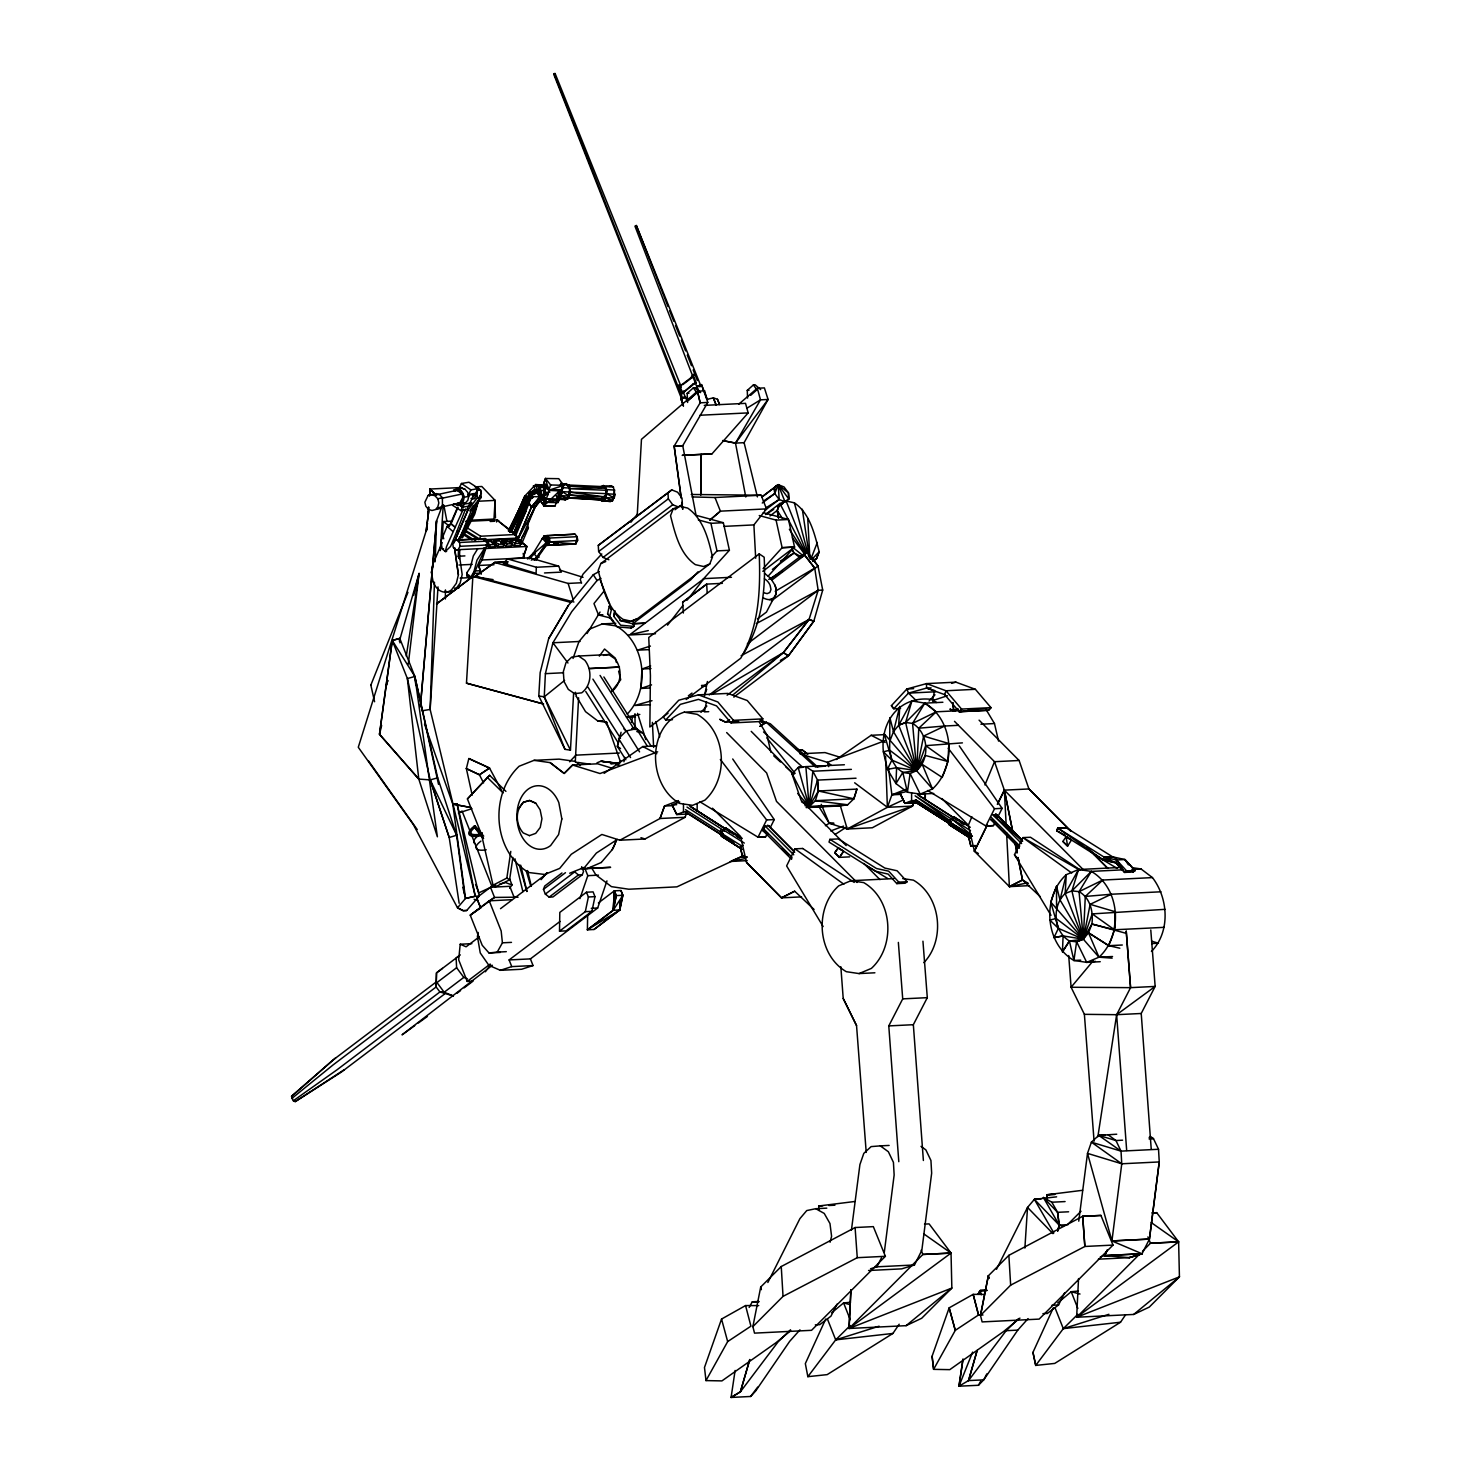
<?xml version="1.0" encoding="UTF-8"?>
<svg xmlns="http://www.w3.org/2000/svg" width="1471" height="1471" viewBox="0 0 1471 1471"><rect width="100%" height="100%" fill="white"/><g stroke="black" fill="none" stroke-linecap="round" stroke-linejoin="round"><path stroke-width="1.5" d="M679.694 801.897L672.082 804.913L676.77 814.566L683.482 811.955L683.482 804.251M697.144 811.275L697.18 803.589M742.873 654.595C761.463 625.396 765.931 591.048 764.166 557.196L759.22 553.887C760.599 589.65 759.201 626.425 740.704 658.254L686.185 699.497M900.215 793.66L904.904 803.295L918.584 802.633L904.904 803.313L900.234 793.66L904.886 803.331L911.597 800.72L911.615 793.016M610.373 501.703L600.333 500.03L602.319 501.28L612.432 500.875L614.713 494.238L613.425 487.03L611.421 485.798L601.345 486.202M445.364 598.991L445.437 589.926M701.115 454.465L700.748 495.139L701.152 454.465M559.513 931.18L559.807 912.406L586.488 892.217L593.089 891.886L594.964 896.648L591.912 911.34L566.114 930.867L559.513 931.18L585.311 911.671L591.912 911.34M598.366 902.955L614.363 890.838L620.964 890.525L622.858 895.287L619.787 909.979L593.99 929.488L587.389 929.819L587.646 915.201M1100.234 961.703L1086.701 962.365L1073.922 960.453L1076.607 941.789L1083.318 939.197L1091.923 924.027C1093.468 912.002 1090.397 897.99 1079.07 891.647L1071.899 890.893L1065.188 893.485C1051.728 906.099 1053.365 931.327 1069.435 941.035L1076.607 941.789L1083.336 939.197L1088.522 932.798L1091.923 924.027L1125.462 933.147M434.46 582.203L430.139 709.427L475.262 896.225L479.289 896.023L457.076 803.883L452.792 804.104L424.531 724.118M435.159 561.757L436.556 520.863L442.624 504.939M934.49 699.828C901.079 693.907 880.063 720.257 883.372 751.828L891.886 760.102L896.611 767.678L895.949 783.565L907.405 792.225L920.202 794.101L933.736 793.439M536.327 567.254L536.069 573.359L503.431 563.393L507.513 558.906L529.817 557.803L558.631 566.133L536.327 567.254L507.513 558.906M896.593 767.678L916.69 770.639L893.485 731.657L889.863 717.627L889.661 750.228L891.867 760.102L887.436 769.37L895.949 783.565L902.808 772.459L916.69 770.639C930.352 758.558 928.495 732.779 912.572 723.401L905.621 722.482L898.689 725.24L893.485 731.657L890.102 740.428L932.485 788.952C956.941 766.63 953.98 720.091 924.818 703.138L911.91 700.932L898.689 725.24L916.69 770.639L910.108 773.544L902.789 772.477L896.593 767.678L887.436 769.37L883.354 751.828L889.698 750.21L916.69 770.639L925.296 755.45L947.968 761.537L942.249 777.424M1112.168 958.154L1098.984 957.198L1083.336 939.197L1085.285 896.446L1102.79 880.044L1152.455 877.599C1168.47 898.432 1170.475 931.915 1151.444 951.461M458.216 556.682L458.511 550.007M459.357 558.851L459.779 549.933M578.599 697.787L575.29 761.941M1139.253 1254.487L1076.68 1317.244L1179.448 1276.846L1149.292 1307.075L1133.7 1314.449L1076.643 1317.244L1078.537 1278.575M454.741 541.034L467.815 510.272L477.413 497.639L476.788 490.266L480.594 490.082L481.201 497.437L471.584 510.069L458.529 540.85M541.972 484.934L538.165 485.117L539.563 497.272L541.034 494.495L540.409 487.14L535.646 484.547L524.779 496.113L510.345 529.137L524.779 496.113L543.351 497.088L544.822 494.311L544.196 486.956L541.953 484.934L535.646 484.547L539.563 497.272L531.436 507.127L517.498 539.949L521.304 539.765L535.205 506.943L544.822 494.311L545.005 490.468L541.218 490.652L539.563 497.272L533.329 485.89L537.117 485.724M573.635 692.841L570.454 750.155L564.974 749.346L544.252 696.813L545.392 673.663L552.931 642.772L571.796 611.587L597.042 580.53L600.977 578.397M960.287 710.622L936.273 711.817L918.787 728.2L916.69 770.639L891.867 760.102L884.236 733.827L890.084 740.409M1121.435 867.394L1078.537 869.526L1066.254 874.675C1041.781 896.961 1044.778 943.536 1073.904 960.489L1080.689 960.14M1165.05 909.335L1092.199 913.896L1083.318 939.197L1063.092 935.924L1062.448 951.829L1069.417 941.035L1083.318 939.197L1065.188 893.485L1078.537 869.508L1091.335 871.402C1120.479 888.355 1123.439 934.912 1098.984 957.198L1088.522 932.798L1108.748 945.669L1119.836 948.207M1122.943 869.821L1091.317 871.402L1079.07 891.647L1083.318 939.197L1056.178 918.474L1049.853 920.074L1058.385 928.348L1083.318 939.197L1090.121 904.334L1115.367 911.781L1114.485 929.782L1108.748 945.669L1088.522 932.798M1115.386 911.781L1114.485 929.782L1164.168 927.337M436.023 982.113L332.814 1060.186L291.552 1096.318L293.317 1100.768L336.712 1070.024L439.921 991.95L444.187 992.245L453.417 995.996L439.921 991.95L436.133 986.967L436.501 972.883L460.313 954.881M545.024 490.45L543.351 497.088L535.223 506.943L517.498 539.949L531.436 507.127L539.563 497.253L541.236 490.652M452.222 521.12L443.194 521.543L442.477 534.892L443.746 538.791M555.119 505.914L543.994 505.785L549.492 489.769L560.377 490.082L555.119 505.914L543.976 505.803L544.564 495.102M544.914 488.685L545.153 484.4L548.058 487.967L545.171 484.419L543.81 488.28M560.782 483.315L568.652 484.878L570.178 492.068L567.641 498.853L565.6 499.699L559.587 498.43L560.028 490.523M637.164 516.358L641.466 439.314L697.493 391.176L704.591 390.826M1065.188 893.485L1066.254 874.675L1059.984 899.903L1083.318 939.197L1071.899 890.893L1078.537 869.508M493.87 521.047L495.083 500.397L481.826 486.496L475.096 486.846M564.974 749.364L538.791 695.985L540.151 672.688L548.683 638.579L568.284 605.592M466.491 683.169L543.626 704.039L466.472 683.188L472.871 576.43L493.079 579.611M613.205 910.292L614.382 890.838L616.257 895.6L622.858 895.287L613.205 910.292L614.363 890.838L616.257 895.6L613.205 910.292L587.389 929.819L619.787 909.979L622.821 895.269L620.946 890.525M627.234 714.06C650.568 690.064 645.934 642.625 616.018 625.91L602.319 623.906L615.816 623.244M649.814 688.005L640.823 688.446L642 668.992L650.66 665.94M429.716 495.727L430.12 489.034L461.6 487.508M438.009 586.892L430.139 709.427L421.993 710.806M440.325 550.595L443.231 505.215M1024.882 1248.07L1027.53 1207.415L1034.389 1199.343L1056.619 1196.842M496.554 522.003L496.702 519.907L465.406 521.451M602.227 497.4L604.36 500.434L604.655 496.481M426.829 529.909L427.381 523.088M426.866 529.909L427.399 523.106M539.563 497.272L540.409 487.14L544.215 486.956L543.535 495.065M471.86 943.665L460.202 944.235L458.676 959.846L467.226 981.433L473.055 981.12L464.119 987.887M996.529 817.049L996.823 814.658L993.017 814.842L1021.61 843.545M408.294 664.046L419.088 573.414L399.321 641.172M884.328 1252.152L894.147 1174.998L893.43 1162.347L888.355 1151.738L880.302 1145.872L871.126 1146.608L863.79 1153.393L859.91 1164.591L851.433 1230.124M1158.523 1149.292L1159.258 1161.943L1149.439 1239.097L1142.048 1253.752L1111.929 1240.954L1121.766 1163.782M1078.758 1221.169L1087.51 1153.374L1111.929 1240.954L1149.421 1239.097L1159.24 1161.943L1121.748 1163.782L1087.51 1153.374L1091.39 1142.176L1098.745 1135.391L1116.728 1134.215M426.149 530.792L428.705 511.301L426.185 530.792L358.28 747.268L413.296 824.495L457.499 907.809L463.163 910.696L466.712 910.512M614.713 494.238L614.198 498.099L606.162 497.658L602.319 501.28L606.365 500.747M613.793 616.312L614.345 612.267L621.111 620.909L629.349 621.663M399.947 642.845L399.744 638.414L392.279 640.492L414.859 676.476L437.383 836.797L418.794 779.06L379.481 734.286L392.261 640.473L399.763 638.396L414.859 676.476L438.523 784.356M418.794 779.06L407.375 678.554L414.84 676.476L437.678 777.828L430.194 779.906L418.775 779.078L379.5 734.286L392.279 640.492L407.375 678.554L430.212 779.906L449.207 837.495L459.154 903.249M477.818 548.609L473.313 555.964L470.444 567.346L467.226 572.256L466.785 575.474L468.808 577.662L473.074 576.706C477.321 564.864 482.837 553.574 488.39 542.486L486.368 540.298L484.603 540.39L486.368 540.317M460.166 578.14L470.83 577.57L473.074 576.706L473.515 573.488L480.208 573.157M467.245 572.256L466.803 575.474L468.808 577.643L477.542 576.485M470.83 577.551L468.826 575.363L466.785 575.474L468.826 575.363L470.83 577.57L473.055 576.687L473.497 573.488M487.931 545.704L488.372 542.505L486.607 542.578L488.372 542.505M505.932 791.38L489.604 775.291L467.429 798.937L481.403 834.167L493.042 885.193L506.851 878.058L510.786 851.396M735.114 1370.457L731.087 1397.45L750.615 1396.475L755.598 1391.088L789.67 1341.35L799.967 1329.839M1018.631 1318.549L1006.146 1330.703L968.506 1380.589L958.963 1386.197L962.99 1359.241L958.963 1386.197L978.491 1385.277L983.731 1379.853L1017.785 1330.097L1028.082 1318.604M493.042 885.193L495.414 886.829L509.573 879.842L512.919 857.428M1097.862 1136.715L1116.636 1014.696L1130.574 987.648L1126.234 931.18L1130.574 987.648L1155.158 986.434L1150.782 929.966M406.272 656.066L419.088 573.414L413.664 595.442M623.925 761.776L624.77 757.381M631.482 722.224L632.328 717.83M433.136 581.891L431.408 572.458L433.209 563.264L442.238 542.615M438.744 507.679L459.945 502.88L462.85 497.327L462.096 493.999L457.076 490.303L436.023 494.9M456.929 531.288L465.59 508.929M546.385 541.512L547.892 545.318L549.694 541.898L549.308 538.055L577.184 536.694L575.768 543.957L547.892 545.318L547.175 535.554L549.327 538.055L547.892 545.318L545.061 545.41L575.768 543.957L577.551 540.519L577.165 536.694L575.032 534.175L544.123 535.812L542.56 539.048L544.123 535.812L575.032 534.212M478.222 932.467L477.431 936.457L480.245 952.914L488.887 965.344L500.324 970.308L521.617 969.26L533.054 965.564L530.406 958.89L509.113 959.938L511.761 966.612L533.054 965.564M529.431 835.638L535.72 833.358L540.243 827.456L541.953 818.74L540.114 809.804L535.775 803.184L529.542 800.481L523.363 802.265C514.979 810.429 515.622 824.44 523.216 832.917L529.45 835.62M605.592 497.033L569.295 492.086L568.725 494.973L605.592 497.033L606.254 493.649L569.295 492.086L568.725 494.973L604.121 499.165L606.254 493.649L605.592 497.014L602.393 499.975L565.783 497.915L592.151 498.522M613.444 487.03L605.39 486.588L606.659 489.622L614.731 490.064L612.432 500.875L606.162 497.658L606.696 489.622L603.367 485.356M612.414 500.857L606.162 497.658L606.659 489.622L604.36 500.434L604.085 496.132M789.964 857.722L762.953 830.619L765.159 826.058L768.947 825.875M791.527 859.34L791.968 857.244L763.357 828.541L762.971 830.6L767.844 834.37M1135.005 870.501L1133.019 871.972L1135.005 870.483L1126.657 870.924L1116.581 859.965L1116.011 862.87L1124.671 872.413L1133.038 871.99L1135.024 870.501L1124.947 859.542L1112.683 856.858L1104.335 857.262L1057.796 828.099L1056.877 830.858L1103.434 860.002L1116.011 862.87L1124.69 872.395L1135.024 870.501L1124.929 859.542L1116.581 859.965L1104.335 857.262L1103.415 860.02L1116.029 862.852L1104.335 857.262L1112.683 856.876L1116.581 858.715M431.426 572.458L433.228 563.264M517.81 540.151L518.509 537.559L517.59 541.31L518.491 537.577L499.349 521.837M606.162 497.658L606.659 489.622M752.876 1326.621L760.709 1287.015L781.248 1266.531L855.092 1227.531L873.333 1226.63L885.395 1256.308L811.532 1330.317L754.513 1333.131L752.876 1326.621L783.032 1296.374L857.262 1257.687L885.395 1256.308M988.31 1275.798L988.99 1278.446L988.328 1275.817L980.495 1315.405L982.113 1321.914L1039.151 1319.101L1112.995 1245.091L1100.933 1215.432L1082.693 1216.315L1008.867 1255.333L988.328 1275.817L980.513 1315.387L1010.651 1285.158L1084.862 1246.47L1112.995 1245.091M958.338 725.332L944.768 726.012L923.623 736.088L916.69 770.639L905.621 722.482L911.91 700.932M704.738 694.68L707.422 681.496M585.311 911.671L588.382 896.979L586.488 892.217M587.407 929.801L613.186 910.273L616.257 895.6M706.521 701.649L704.388 711.872L708.728 711.67M934.655 690.414L932.485 700.637L936.347 702.513L932.504 700.637L947.471 695.709M558.061 494.55L559.587 498.43L561.904 487.618L562.124 491.627L559.587 498.43L567.659 498.871L570.178 492.068L569.939 488.059L561.885 487.618M561.904 487.618L561.131 495.672L567.659 498.871L569.957 488.059L570.16 492.068L562.106 491.627L559.587 498.43L558.281 492.252M607.615 613.812L609.251 606.181L611.44 609.472L609.546 617.268L617.085 626.83L630.967 628.062L633.744 626.389L633.449 622.049M458.4 574.738L454.521 547.617L458.4 574.738L456.341 583.307L451.505 589.871A18.682 13.202 87.2 0 1 433.154 581.872M458.18 488.868L461.489 487.986L465.057 489.291L467.613 492.252L468.808 496.223L467.833 500.25L465.296 503.082L461.747 504.001L457.15 505.049L453.822 503.726M561.15 495.653L562.124 491.627L569.203 496.113L561.15 495.653L567.641 498.853M379.5 734.286L381.651 725.479M501.409 790.092L489.53 768.064L468.844 758.54L466.362 768.598L472.209 795.186M615.117 610.925L613.812 616.331L620.652 625.23L633.725 626.37L633.449 622.068M893.485 731.657L899.756 706.429L898.689 725.24L905.64 722.482L924.818 703.138L942.893 702.255M830.067 1242.241L831.593 1236.339L829.975 1223.541L824.238 1213.428L815.761 1208.702L806.752 1210.559L799.911 1218.632L767.844 1282.491M473.901 571.741L476.972 560.175L485.025 547.598M387.7 680.724L385.898 687.067L387.811 680.503M733.827 697.125L788.364 655.901L813.812 621.203L822.712 590.073L818.005 566.022L806.88 551.533L770.639 578.949M968.506 1380.607L977.167 1350.396L968.525 1380.589L983.731 1379.853L986.839 1373.877M740.391 1391.842L749.787 1359.48L740.391 1391.823L731.087 1397.45L740.391 1391.823L778.03 1341.938L790.515 1329.784M528.751 496.205L532.925 496.481L532.208 498.283L529.339 495.378L528.733 496.187L530.774 496.095L525.092 497.952L526.581 499.147L525.073 497.934L527.501 499.938L519.281 515.714L518.013 515.769L516.762 514.188L525.092 497.952L531.877 495.249L525.202 497.952L508.396 531.031L516.781 514.206L509.867 528.457M618.537 742.322L617.36 746.404L625.837 759.79M515.898 535.242L525.625 511.706L522.941 510.86L529.762 492.84L532.3 494.661L524.375 511.779L522.922 510.86L525.643 511.724L514.629 535.297L531.344 494.072L537.503 491.388L537.007 493.006L532.281 494.642L525.643 511.724L524.375 511.779L522.941 510.86L529.781 492.859L537.485 491.388L536.989 492.987L531.344 494.072L514.041 532.576L530.001 492.987L536.658 489.972M545.52 478.48L550.614 484.952L563.65 485.338L561.977 490.634L548.701 490.303L543.608 483.812L545.502 478.48L558.759 478.682L563.65 485.338L561.996 490.67L548.701 490.284L545.502 478.48L543.608 483.812M840.106 805.924L847.664 804.766L853.879 798.79L856.913 789.1L818.409 790.993L809.142 806.66L804.986 805.667M513.434 533.899L529.762 492.84L531.344 494.072L537.485 491.406L536.989 492.987L531.491 494.201L524.375 511.761M732.576 695.231L783.418 652.591L809.032 619.493L818.17 590.294L814.732 568.119L804.729 555.192L772.11 579.868M801.456 801.75L809.142 806.66L815.375 800.702L853.897 798.808L856.931 789.1M856.048 778.214L817.527 780.108L818.409 790.993L815.375 800.702L847.664 804.766L809.142 806.641L792.078 773.764L798.201 767.494L805.887 766.63L812.875 771.245L817.545 780.108L809.142 806.66L840.106 805.943L806.126 807.597M459.485 537.191L458.272 540.997L472.246 513.361L475.721 503.045M537.503 491.388L536.989 492.987L533.973 492.822L532.3 494.661L531.491 494.201L535.334 490.983L529.781 492.859L533.899 490.284L537.007 493.006L533.973 492.803L533.899 490.266L535.223 493.098L533.973 492.803L533.329 491.093L535.334 490.983M474.232 513.269L479.417 497.308L474.25 513.269L466.803 527.17M482.047 559.991L485.779 548.499L526.857 546.458L523.106 557.969L482.047 559.991L478.719 565.471L481.127 573.892L478.719 565.471L494.017 564.717M523.088 557.95L526.839 546.476L516.303 537.687L526.839 546.476M475.096 505.233L472.559 513.03L465.057 526.747M1065.004 835.123L1056.877 830.858L1057.796 828.118L1066.144 827.695L1112.683 856.876M477.652 501.537L473.423 514.28L461.159 537.945M829.92 839.334L829.019 842.074L875.558 871.237L888.153 874.087L896.814 883.63L905.18 883.225L907.166 881.717L897.089 870.777L884.825 868.074L838.286 838.911L829.92 839.334L876.459 868.497L888.723 871.181L898.799 882.14L907.166 881.717M517.553 541.31L518.472 538.57L483.665 540.28M1056.895 830.839L1057.814 828.099L1066.144 827.713M480.631 496.573L480.079 495.304L474.692 514.225L462.409 537.871M579.942 898.634L587.793 875.668L584.778 868.055M530.406 958.89L597.667 908.012L606.953 880.89M944.658 694.643L945.982 690.763L975.383 689.311L990.976 707.643L988.586 710.272L959.184 711.725L944.676 694.625L926.583 688.079L908.49 693.098L893.798 708.765L891.408 705.639L906.872 688.998L926.528 683.61L955.929 682.158L975.383 689.311M573.028 658.456L578.967 641.595L589.264 629.257L602.338 623.906M758.742 1305.604L745.558 1305.568L721.544 1319.064L704.48 1367.478L705.988 1380.589L721.93 1380.901L775.879 1342.802L790.699 1330.685M932.118 1356.262L933.607 1369.354L932.081 1356.262L949.163 1307.848L973.158 1294.351L978.528 1314.964L955.286 1330.354L933.607 1369.354L949.788 1369.648L1003.479 1331.604L1019.936 1318.108M557.987 502.457L559.072 499.386L556.534 496.168L559.072 499.405L557.987 502.475L544.73 502.273L540.868 497.29L544.748 502.255L557.987 502.457L559.072 499.405L545.833 499.184L543.222 495.819L545.833 499.184L559.09 499.405L544.73 502.273L540.887 497.272M511.503 545.888L512.331 543.645L506.778 543.902L502.107 540.832L501.317 543.112L502.107 540.832L507.697 540.556L512.349 543.626L511.522 545.906L505.95 546.182L502.861 544.123M542.247 496.352L544.73 502.273L545.833 499.184L543.204 495.801M544.748 502.255L545.833 499.202M550.632 484.952L548.701 490.303L563.65 485.338M1053.972 937.615L1063.11 935.924L1053.953 937.615L1058.385 928.348L1050.735 902.072L1056.509 886.204L1059.984 899.903M495.028 546.697L495.856 544.454L490.045 544.73L489.218 546.991L486.11 544.95L489.218 546.991L495.047 546.716L495.874 544.435L491.204 541.383L485.375 541.659M498.651 544.307L497.842 546.568L493.19 543.498L493.999 541.236L499.57 540.96L504.24 544.031L503.413 546.293L497.842 546.568L493.208 543.498L494.017 541.254L498.669 544.307L504.24 544.031L503.395 546.293M505.95 546.182L506.778 543.902L502.126 540.85M509.665 542.689L510.474 540.409L516.303 540.133L520.973 543.204L520.146 545.484L514.317 545.759L509.683 542.689L510.492 540.427L515.144 543.498L520.973 543.204L520.127 545.465M514.317 545.759L515.126 543.498M704.388 695.765L706.705 689.384M580.475 765.435L575.198 761.39L559.109 759.128L534.028 760.342L519.153 766.226C489.273 794.211 492.601 851.157 528.641 872.505L544.601 874.454L559.697 868.405L571.281 854.283L601.86 834.462L619.879 840.217L644.978 838.985L685.118 817.288L686.589 813.114M888.447 767.733L891.886 794.836L887.381 807.322L847.259 829L829.203 823.264L818.593 806.108M962.42 742.873L925.7 745.65L916.69 770.639L912.572 723.401L924.818 703.138L936.273 711.817L912.572 723.401M847.241 829.019L912.461 806.09L913.951 801.916L912.461 806.09L872.321 827.768L847.241 829.019L840.217 805.336M604.36 500.434L606.916 493.796L614.731 494.238L614.234 498.099L606.916 493.796M805.887 553.298L779.906 503.542L777.221 510.474L778.527 517.921L777.221 510.474L779.924 503.56L786.121 500.986L794.358 502.825C810.098 513.6 814.621 534.304 819.182 551.754L816.479 558.667L812.875 561.407M679.676 506.208L673.203 508.782L600.867 563.503L598.182 570.435C602.761 587.885 607.266 608.589 623.024 619.365L631.243 621.222L637.458 618.666L709.794 563.945L712.479 557.013C708.544 539.361 703.359 518.877 687.637 508.083L679.657 506.226M673.203 508.782L670.519 515.733C675.042 533.182 679.62 553.868 695.36 564.643L703.579 566.519L709.794 563.945M581.652 866.695L583.546 871.457L582.259 874.767L552.931 896.942L549.143 897.126L545.336 894.092L543.461 889.33L544.73 886.02L561.977 872.965M763.412 501.115L774.776 493.557L778.214 484.658L784.043 486.956L788.456 492.895L788.805 499.018L784.999 501.795L779.189 499.496L774.776 493.557L774.408 487.453L778.214 484.658L788.456 492.895L788.824 499.018L784.999 501.795L778.214 484.658L774.408 487.453L774.776 493.557L762.272 503.027M810.852 559.182L817.306 542.468M812.819 561.334L816.515 558.686L819.182 551.754L811.569 559.679M524.926 510.768L528.218 502.475M467.907 528.273L480.612 536.235L479.509 538.993L466.05 530.792M370.857 685.063L407.963 592.317M621.075 732.264L617.342 746.404L620.541 748.555M958.963 1386.215L972.588 1352.106M532.925 496.481L532.208 498.264L530.443 498.375L530.443 496.775L532.943 496.499L532.208 498.264L530.424 498.356L532.208 498.264L532.943 496.499L530.424 496.793M515.255 534.451L522.518 516.689M1029.498 885.634L1009.382 886.627L974.39 851.194L968.378 825.213L971.871 816.754M984.945 784.999L994.525 761.702L1019.109 760.489L1028.928 788.952L1070.796 831.115L1028.946 788.952L1004.362 790.148L997.375 804.398L1004.362 790.166L994.525 761.702L954.514 721.342M456.911 531.27L450.604 546.403L445.327 551.551L442.275 548.904L440.804 541.475L447.11 526.361L451.082 523.823L458.014 507.146M463.328 509.058L446.54 546.605L445.327 551.551L446.596 551.46M522.076 542.873L528.383 527.776L527.39 523.989M453.877 543.093L467.815 510.253M527.372 523.97L535.279 505.509M555.119 73.55L553.721 74.249L681.845 399.432L682.526 397.85L554.089 73.605L555.119 73.55L681.312 387.094M681.864 399.432L682.526 397.85L685.56 397.703L682.985 391.341M449.427 526.085L457.536 507.495M478.627 488.501L476.199 493.87L468.201 495.286L470.885 489.898L478.627 488.501L468.955 482.249L461.434 483.481L458.75 488.868M825.709 1319.046L805.336 1363.599L807.855 1376.672L827.162 1374.631L892.915 1333.443L899.186 1324.213M1125.536 1314.853L1120.534 1322.227L1054.744 1363.415L1035.731 1365.419L1032.955 1352.382L1053.328 1307.829M452.7 505.399L460.828 510.584L464.487 502.604M454.392 540.225L452.847 543.479L453.197 547.322L455.33 549.823L458.161 549.731L459.963 546.311L459.577 542.486L457.444 539.967L454.392 540.225L485.301 538.625L487.434 541.126L487.839 544.95L486.037 548.352L455.33 549.823M974.409 851.194L987.39 824.753L974.39 851.194L978.362 853.493M802.633 848.491L795.02 848.841L786.617 865.923L823.135 926.546M1051.011 915.311L1014.475 854.706L1022.897 837.606L1030.491 837.256L1080.21 869.931M509.922 532.061L526.765 499.165L525.092 497.952L528.696 497.161M770.418 827.254L774.261 819.586L766.648 819.954L758.025 837.22L765.619 836.852L767.531 832.991M997.32 817.95L1002.119 808.351L994.525 808.737L985.883 825.985L927.649 790.479M993.477 825.599L985.883 825.966L993.495 825.617L995.407 821.756M836.981 1304.17L830.968 1316.159L819.733 1324.654L815.32 1324.875M870.556 1268.774L876.955 1266.825L881.552 1257.65M868.57 1270.503L901.668 1268.866L914.466 1264.968L921.839 1250.313L931.658 1173.159L930.941 1160.49L925.866 1149.881L921.03 1146.369M996.492 1269.289L1027.53 1207.415L1052.979 1233.654M1064.581 1292.954L1058.568 1304.924L1047.334 1313.456M1107.332 1250.093L1104.556 1255.59L1142.048 1253.733L1129.287 1257.65L1104.556 1255.59L1107.314 1250.093L1104.556 1255.609L1100.308 1256.878M898.799 1161.685L888.778 1025.912L902.716 998.883L898.358 942.415M923.383 1160.49L913.344 1024.699L927.3 997.669L922.942 941.201M1151.241 1149.256L1141.22 1013.482L1155.158 986.434L1116.636 1014.696L1084.403 1014.328L1071.09 987.262L1068.7 955.525M464.284 504.075L462.685 507.182L457.849 504.038L462.685 507.146L470.205 505.932L471.805 502.843L464.284 504.075L461.067 501.997M577.165 536.694L577.57 540.537L549.676 541.898L547.892 545.3L549.694 541.898L549.327 538.055M774.095 597.465L766.446 612.083L757.418 618.886M757.694 1387.116L750.615 1396.475M472.117 498.761L474.6 498.504L476.089 495.745L475.85 492.233M462.556 535.113L464.689 531.141M539.563 497.253L541.052 494.495L544.84 494.311M757.418 496.904L744.105 442.679L768.083 399.468L764.387 387.903L757.308 388.234L738.644 404.286M705.988 1380.589L727.667 1341.589L750.927 1326.18L745.558 1305.568M509.959 532.428L519.281 515.714L518.583 514.776M511.871 899.7L489.218 900.822L470.242 915.164L482.231 945.301L488.997 952.969L497.235 952.105L502.42 942.819L501.17 930.978L489.218 900.822L494.532 897.439M986.839 1290.251L980.164 1290.582L978.05 1294.333L980.164 1290.563L986.839 1290.232M978.472 1385.259L980.661 1381.306M749.144 1307.443L752.288 1301.78L758.981 1301.467M978.05 1294.315L980.164 1290.563L986.636 1290.729M471.033 576.797L473.901 571.723M711.137 557.344L717.002 550.89L729.414 550.283L723.346 522.701L696.04 515.291L682.746 445.695L707.772 402.447L704.572 390.845M636.336 225.504L634.957 226.166L696.886 387.002L700.564 385.273L699.902 386.855L700.582 385.255L636.355 225.468L667.944 306.483M548.701 638.579L568.302 605.611L593.291 574.701L599.193 571.502M518.013 515.769L508.69 531.215L527.501 499.938M682.746 445.695L674.159 446.118L681.183 497.897L674.159 446.118L700.159 402.815L697.493 391.194L700.159 402.815L707.772 402.447M587.039 633.523L600.021 612.065M970.474 838.249L949.328 824.753L949.089 821.737L953.943 816.883L967.789 825.507M544.675 537.448L546.679 539.618L548.444 539.544L546.679 539.618L546.237 542.836L544.675 537.43L546.697 539.618L546.256 542.836L537.044 557.215L534.047 560.212L548.021 542.762L546.256 542.836L527.501 558.906L533.385 553.022L542.45 538.294L546.44 537.338L542.45 538.312L546.237 542.836L548.003 542.744L535.904 560.138M742.34 849.503L721.213 835.988L720.974 832.972L725.828 828.099L741.623 837.974M972.349 836.337L949.126 821.737L970.805 837.9L949.089 821.737L951.13 818.464L970.492 830.637M1062.467 951.811L1069.435 941.035L1073.904 960.489M516.56 514.868L526.765 499.184M682.783 384.648L691.83 377.79L693.981 374.517L692.97 374.572L690.818 377.845L681.772 384.685L678.646 385.439L681.9 393.658L694.22 383.821M691.83 377.808L693.981 374.535M839.481 857.372L843.563 851.304L838.231 847.94L834.793 852.702L839.481 857.372L843.563 851.286L838.213 847.921L834.756 852.684L839.481 857.372L849.631 856.876M1062.889 841.449L1067.615 846.138L1066.07 836.686L1071.44 840.07L1067.597 846.119L1062.908 841.467L1066.089 836.686L1071.421 840.051M469.801 510.97L473.57 505.399M521.488 537.963L528.402 527.758M485.393 971.779L490.615 964.535M518.748 808.664L523.382 802.265L529.56 800.481L535.793 803.203M741.145 655.68L809.013 619.493L813.794 621.185L788.346 655.882L780.384 660.387M509.646 888.19L512.018 884.954L509.536 878.702M599.341 656.121L604.563 649.024L615.356 658.199L616.423 662.502M455.274 589.669L460.147 583.123L462.17 574.554L458.621 549.676M1077.875 1314.247L1063.312 1328.644L1035.713 1365.437L1032.973 1352.382M807.855 1376.672L835.693 1339.86L850.275 1325.463M684.18 390.698L681.9 393.658L693.227 383.857L696.243 382.809L692.988 374.59M685.173 390.642L682.893 393.603L679.639 385.365L678.627 385.42L681.772 384.685M727.115 695.195L783.436 652.591L809.013 619.493L813.812 621.203M667.54 625.175L682.949 605.482M687.159 600.113L703.965 578.636L731.473 577.276M611.421 691.591L620.725 679.712L618.611 671.107M755.689 558.245L753.888 524.908L766.52 508.874L761.132 495.231L691.241 494.477M630.894 522.242L637.605 513.894M603.919 591.25L593.953 603.551L598.513 614.952L611.311 618.261M428.135 495.414L424.862 502.255L425.836 506.226L428.429 509.352L431.959 510.511L435.508 509.591L437.825 506.796L438.836 502.917L437.825 498.779L435.011 495.819L431.481 494.661L428.135 495.414L436.078 493.594L439.608 494.752L442.422 497.713L442.422 505.73L440.123 508.525L436.556 509.444M541.107 879.658L546.936 872.671M1093.155 960.857L1071.072 987.262L1130.574 987.648M923.843 962.678C945.577 940.043 941.091 896.17 913.399 880.154L902.734 878.592M601.271 862.502L612.23 849.65A54.997 38.871 87.2 0 0 616.441 839.831A54.979 38.853 87.2 0 1 612.23 849.65M475.262 896.225L465.535 898.432L452.792 804.104L457.076 803.883L475.243 896.225L465.535 898.432L457.518 907.791L463.163 910.659L466.693 910.494L479.307 896.023M462.262 500.232L459.927 502.861L457.297 503.284M711.964 453.859L682.176 455.33L711.964 453.877L748.169 412.891L745.521 403.348L704.26 405.389M990.958 707.625L988.586 710.254L959.184 711.707L961.556 709.077L990.976 707.643L959.184 711.725L961.574 709.096L945.982 690.763L926.528 683.61L926.583 688.097L934.14 690.487M460.699 504.13L457.15 505.049L460.699 504.148L463.255 501.335L464.229 497.29L462.997 493.318L460.662 490.192L457.132 489.016L453.583 489.935M697.971 571.833L690.653 579.905L632.659 623.778L619.861 620.449M703.083 579.298L729.395 550.283M763.118 568.633L782.131 547.69L794.542 547.065L788.474 519.502L763.284 512.662M768.211 576.08L794.542 547.065L782.131 547.69L776.063 520.109L759.257 515.549M665.683 720.018L680.393 704.352L698.468 699.35L716.542 705.896L731.069 722.96L733.459 720.33L762.861 718.878L747.268 700.545L727.814 693.411L698.412 694.845L678.756 700.233L663.274 716.892L665.683 720.018L672.468 719.687M762.861 718.878L760.47 721.525L731.069 722.96M601.823 553.96L583.16 573.966L580.199 579.611L581.597 583.104M489.604 775.291L467.429 798.937M569.626 761.794L575.878 755.156L619.401 753.005M617.655 764.166L620.799 760.856M700.968 712.313L706.852 706.043M929.084 701.042L934.968 694.808M611.862 691.352C621.92 683.794 622.435 668.441 615.043 658.843L608.737 654.54L578.581 656.029L571.594 657.188L566.004 662.649L563.319 671.714L564.018 681.478L568.302 689.384L574.609 693.668L581.725 692.823C591.747 685.247 592.335 669.912 584.87 660.332L578.581 656.029M529.395 558.833L535.131 552.912L533.366 553.004L537.044 557.233L538.809 557.141L531.27 560.083M1071.899 890.893L1091.317 871.384M1142.489 1251.288L1150.487 1243.234L1178.62 1241.855L1179.429 1276.828M1068.24 1223.927L1081.02 1211.24M498.871 520.66L496.72 519.943L516.1 534.469L480.612 536.235M480.061 834.241A20.98 6.436 -21.6 0 1 470.205 830.416L475.115 825.691L483.702 836.153M470.187 830.416L475.133 825.672L473.883 826.537A23.334 7.171 -21.6 0 0 475.997 836.411M543.976 505.803L539.765 499.938L543.994 505.785L560.414 490.082M293.317 1100.768L295.211 1101.632L344.306 1069.656M687.178 393.345L693.319 387.884L696.813 392.757L687.509 401.05L687.178 393.345L688.961 393.272M687.472 401.05L696.813 392.757M747.581 398.089L747.25 390.385L753.391 384.924L755.156 384.814L760.672 389.613M750.651 395.331L756.885 389.815L753.391 384.924M335.719 1057.778L291.552 1096.318M831.722 1312.776L843.6 1302.92L850.459 1302.276M1057.649 1302.993L1071.219 1291.703L1078.078 1291.078M906.081 1325.665L921.673 1318.273L951.847 1288.063L849.043 1328.478L850.918 1289.791L849.043 1328.478L906.081 1325.665L951.847 1288.063L951.038 1253.071L929.102 1223.89L924.524 1224.129M1133.681 1314.449L1179.448 1276.846M291.663 1098.58L332.924 1065.041L436.133 986.967L436.501 972.883L442.458 968.378M538.772 696.004L544.252 696.813L564.607 680.411M762.842 571.318L794.561 547.083M472.871 576.448L436.482 603.974L472.89 576.43L570.73 602.375M683.353 613.021L682.654 602.283L706.668 584.116L722.39 583.325M593.99 929.47L619.769 909.961L620.302 901.318L619.769 909.961L613.186 910.273M1126.657 870.924L1124.69 872.395L1126.657 870.906L1124.69 872.395L1116.581 859.965M608.884 559.752L603.055 557.454L598.642 551.533L598.274 545.392L671.769 489.898L677.598 492.197L682.011 498.136L682.379 504.259L674.987 509.738M671.769 489.898L598.274 545.392M598.642 551.533L668.33 498.816L667.963 492.675M603.055 557.454L672.743 504.737L678.572 507.035M761.904 496.904L778.214 484.658L788.824 499.018M762.143 496.849L778.233 484.676L779.189 499.496L764.902 510.308M765.453 514.501L779.906 503.542M777.865 507.182L783.216 503.137M769.995 515.935L777.221 510.455L782.094 517.994M630.93 633.872L703.965 578.636M682.636 602.301L706.668 584.116L707.183 592.739M759.22 553.887L648.748 637.458L650.421 675.612L649.851 726.987L668.018 713.233M772.404 569.406L794.101 552.986L802.063 557.123M771.337 600.94L818.023 566.022L806.88 551.551L804.711 555.192L814.713 568.137L775.217 591.287M747.342 643.875L818.17 590.294L822.694 590.073M688.354 695.82L691.995 693.08M709.261 694.956L809.013 619.493M517.774 897.181L494.532 897.42L470.242 915.164L480.668 907.938L476.641 897.77L490.505 887.27L509.757 886.314L513.784 896.501L517.755 897.2M500.526 908.673L547.451 873.167M479.344 936.806L466.086 946.791L460.221 944.253M543.461 889.33L565.471 872.689M459.117 955.782L456.12 958.026L456.617 967.716L463.806 977.388L467.502 978.895M545.336 894.092L574.665 871.898L578.471 874.951L582.259 874.767M549.143 897.126L578.471 874.951M456.617 967.716L436.979 982.554L444.187 992.245L463.806 977.388M444.61 993.991L341.382 1072.065L295.211 1101.632M467.226 981.414L490.156 964.075M492.38 965.27L402.043 1034.849L414.73 1025.636M456.985 993.293L460.552 990.59M509.113 959.938L560.028 921.434M896.814 883.63L898.799 882.14M1076.662 1317.262L1178.639 1241.855L1156.702 1212.674L1152.142 1212.913L1156.702 1212.674M418.352 1023.007L427.417 1016.424M482.304 832.733L478.682 835.363A20.98 6.436 -21.6 0 0 474.784 843.508M573.929 602.007L475.409 576.301L494.716 562.455L507.844 561.812M475.409 576.319L494.734 562.474L507.844 561.83M473.883 826.537L483.481 838.433L473.883 826.537L475.115 825.691M604.103 773.36L642.772 746.551L656.471 745.871M836.153 759.551L871.163 735.298L884.825 734.617M766.134 514.39L773.691 509.352M777.46 506.833L783.124 503.064M483.573 782.903L479.436 774.794L466.381 768.598L479.436 774.794L489.53 768.064L468.863 758.558M479.436 774.812L489.53 768.083M617.36 839.426L596.38 853.051L584.778 867.191L569.682 873.222M825.378 825.727L829.203 823.264L833.763 823.043M835.179 834.406L846.634 826.978M815.504 767.071L766.244 722.298L759.992 726.343L766.244 722.298L770.344 723.806L817.674 767.035M765.895 507.881L779.189 499.496M533.899 490.284L529.983 492.969M747.121 408.092L760.489 399.855L768.064 399.468L735.5 443.102L745.779 496.996M630.967 628.043L633.725 626.37M768.763 579.409L782.48 571.171M729.598 719.815L725.663 722.169L719.852 719.356L725.663 722.169L738.699 721.525M780.439 560.966L794.101 552.986L800.463 558.116M711.578 694.533L783.418 652.591L788.346 655.882L783.436 652.591M619.879 840.217L660.019 818.501L685.118 817.288M756.315 623.612L818.17 590.294M495.727 885.009L478.884 892.823L475.593 884.494M712.497 808.223L740.538 836.429L746.533 862.429L781.506 897.862L794.653 891.224M746.551 862.411L781.524 897.843L794.671 891.205L814.07 909.483M1079.07 891.647L1102.79 880.044M1090.121 904.334L1111.285 894.239L1160.968 891.794M903.157 800.003L887.381 807.303L854.651 782.793M684.291 712.148C646.247 724.228 647.203 785.33 679.804 803.442L692.584 805.336L704.866 800.169C729.34 777.865 726.361 731.308 697.217 714.354L684.291 712.148L704.627 711.155M587.315 868.497L610.63 867.338L587.315 868.515A54.979 38.853 87.2 0 1 580.971 868.405A54.997 38.871 87.2 0 0 587.315 868.515L601.271 862.484M732.264 860.609L744.216 855.423L676.936 886.848L628.779 889.22L611.44 886.645L595.865 874.914L591.232 867.191M902.808 772.459L907.405 792.225L910.108 773.544L920.184 794.119L932.485 788.934M893.835 878.61L850.918 880.724L838.635 885.891C814.162 908.177 817.14 954.734 846.303 971.687L859.082 973.581L874.896 972.791M859.082 973.581L871.365 968.414C895.857 946.11 892.86 899.553 863.716 882.6L850.918 880.724M1076.625 941.789L1086.701 962.365L1098.984 957.18M566.629 483.628L560.561 484.253M557.546 499.276L559.605 498.412L565.6 499.699L557.546 499.276L561.738 498.632M631.261 621.203L637.458 618.629M600.867 563.503L605.739 561.573M813.261 559.973L816.515 558.686M596.969 762.842L600.922 761.224L617.526 763.228L610.998 763.982M683.243 405.812L680.889 398.549L685.376 396.765L687.637 402.484M683.5 405.959L680.908 398.567L685.357 396.784L685.449 398.328L685.357 396.784M678.425 800.573L664.543 806.016L660.019 818.501L664.524 806.034L673.644 805.593M901.006 794.377L891.886 794.836L905.768 789.375M830.747 830.95L843.582 826.095M657.666 751.846L600.039 773.544L572.587 765.03L564.165 773.433L550.117 762.622L534.028 760.342M885.027 740.649L827.382 762.327L802.044 754.494M609.619 486.46L611.421 485.816M693.209 383.876L696.243 382.828M640.823 688.446L651.543 684.879M500.324 970.308L511.761 966.612M650.421 646.082L637.403 650.182L648.637 649.63M827.456 1319.082L835.693 1339.86L879.106 1326.198M1055.056 1307.866L1063.312 1328.644L1108.895 1314.302M1098.377 1259.176L1129.287 1257.65L1142.048 1253.733L1104.556 1255.609M1129.268 1257.631L1142.048 1253.752M454.098 491.24L457.076 490.303L459.779 491.516M651.984 700.692L634.681 705.473L650.403 704.701M701.759 686.92L706.08 685.725M951.553 683.353L955.929 682.158M471.97 808.664L458.364 813.022L462.059 811.054L491.755 885.965M499.68 884.053L505.638 882.618L512.037 884.954M706.926 399.377L713.343 397.887L717.462 399.248L719.576 404.58L717.462 399.266M437.825 498.779L442.422 497.713M468.808 496.223L464.229 497.29L460.662 490.211M648.288 630.563L628.522 635.031L655.496 633.707M651.212 746.33L642.845 733.018L636.465 728.697L626.389 730.903L618.574 738.571L630.544 757.565M891.886 794.818L905.217 791.95M441.263 498.412L462.115 493.999M1027.126 882.949L1009.382 886.627L1006.587 832.788M626.481 717.057L639.811 714.428M732.448 861.05L745.613 858.512M468.146 494.624L474.471 493.465L466.914 509.573L460.828 510.584M603.496 655.441L608.737 654.54M904.886 803.331L916.231 801.511M557.932 543.461L553.629 544.105L557.932 543.461M819.09 1210.449L818.685 1205.999L854.504 1201.531M1046.819 1194.765L1082.619 1190.296M920.184 794.119L924.542 793.605M1086.701 962.365L1095.38 961.335M835.693 1339.86L892.897 1333.443M1063.312 1328.626L1120.497 1322.227M544.123 494.992L548.297 494.55L543.516 492.436L549.915 492.123M918.787 728.2L944.787 725.994M1085.285 896.446L1111.285 894.239M537.044 557.215L538.809 557.123M533.385 553.022L535.131 552.931M472.577 495.929L476.071 495.745M533.973 492.803L535.757 492.711L533.973 492.822L533.311 491.075M530.424 498.356L532.208 498.264L530.957 498.007M471.051 576.779L473.055 576.687M765.619 836.815L758.025 837.201L699.791 801.713M975.181 845.843L970.805 845.899L975.383 845.66L970.805 845.899L968.506 836.484L971.136 833.855L968.525 836.503L970.805 845.88L974.905 846.101M1082.693 1216.315L1084.862 1246.47L1082.693 1216.352L1100.933 1215.432M1111.947 1240.936L1149.421 1239.078M693.319 387.866L695.084 387.774L700.601 392.573L695.084 387.811M747.25 390.385L749.015 390.311M700.012 415.245L748.169 412.891M674.159 446.118L682.783 445.695M744.087 442.679L735.5 443.102L722.684 440.583L735.5 443.102L760.489 399.836L757.326 388.215M477.413 497.621L481.219 497.455M477.082 501.298L495.083 500.397L495.359 517.976L495.065 500.416M692.069 496.941L714.998 497.511L761.132 495.231M535.223 506.943L531.417 507.146L528.089 501.611L531.417 507.127L543.351 497.088L541.034 494.495M468.017 520.348L492.877 519.098M490.119 521.47L494.642 521.267M766.538 508.892L720.404 511.154L709.923 520.072L720.404 511.154L714.998 497.511M698.32 519.888L710.934 523.327L723.346 522.701M776.063 520.109L788.493 519.484M724.081 526.379L753.888 524.908M483.867 539.765L516.192 538.165L516.082 534.488M491.443 542.597L495.819 542.394M502.328 542.045L511.044 541.641M459.963 546.311L487.839 544.95M442.275 548.904L443.562 548.83M458.272 556.259L464.91 555.909M458.97 565.029L472.283 564.368M503.431 563.393L507.679 563.191M476.181 570.932L480.649 570.674M544.509 572.955L561.407 572.109L558.612 566.151M454.447 588.235L458.878 588.032M494.716 562.455L568.119 583.435L580.935 582.773M580.07 641.448L552.931 642.772L567.953 663.016M545.392 673.663L563.485 672.762M642 668.992L650.991 668.551M701.502 685.449L706.006 685.229M913.656 688.649L906.872 688.998L908.508 693.117L916.672 701.023M926.583 688.097L931.106 687.876M908.508 693.117L935.648 691.775M628.742 717.26L635.49 716.929M602.319 720.753L597.814 720.974L585.55 711.67L576.338 696.39M900.583 708.434L893.798 708.783L891.408 705.62M967.881 710.254L976.928 709.794M980.9 724.228L994.47 723.548L998.552 741.09M797.999 750.412L802.559 750.173L807.836 754.237L802.559 750.192L796.51 749.327M799.93 753.814L825.029 752.582L839.812 757.16M844.391 764.755L805.869 766.63L809.142 806.66L797.65 793.421M851.378 769.37L812.856 771.245L809.142 806.66L798.183 767.494L802.725 767.274M798.201 767.513L802.725 767.292L763.541 731.933M452.792 804.104L470.83 807.524L452.792 804.104L457.371 803.883M676.66 804.674L672.082 804.913L676.789 814.548L688.189 813.996M683.482 811.955L688.042 811.735M911.597 800.72L916.157 800.481M912.461 806.09L887.381 807.322L885.56 756.186M970.805 845.88L975.365 845.66M747.268 856.894L742.69 857.133L740.391 847.737L743.02 845.09L740.409 847.737L742.708 857.115L746.79 857.336M730.26 861.473L747.213 860.627M587.793 875.668L598.44 875.153M1057.796 828.099L1103.415 860.02L1107.589 859.818M1131.953 869.398L1141 868.938L1152.455 877.599M588.382 896.979L594.964 896.648M781.506 897.862L801.621 896.869M591.287 908.324L597.667 908.012M502.42 942.819L511.485 942.378M497.235 952.123L506.3 951.663M488.979 952.987L500.324 952.417M1108.748 945.688L1122.299 945.007M1151.646 943.573L1158.431 943.224L1151.83 941.219M1098.984 957.198L1112.536 956.518M902.716 998.864L927.3 997.669M888.778 1025.912L913.362 1024.699M1141.22 1013.482L1116.636 1014.696L1126.676 1150.469M880.302 1145.872L889.128 1145.431M1150.23 1136.329L1153.485 1138.664L1158.541 1149.274L1121.031 1151.131L1098.745 1135.391L1105.365 1135.06M1122.575 1140.19L1115.956 1140.54L1098.745 1135.391M1149.053 1138.903L1153.485 1138.664L1149.145 1137.396M818.685 1205.999L822.767 1205.815M828.835 1205.503L834.921 1205.209M815.761 1208.702L826.794 1208.151M1053.861 1232.974L1034.37 1199.343L1040.99 1199.03M1063.515 1226.373L1059.212 1225.122L1043.38 1197.486L1051.857 1202.23L1065.078 1201.568M1043.38 1197.486L1057.575 1212.325L1068.608 1211.791M1068.02 1224.681L1059.212 1225.122L1034.37 1199.343M876.955 1266.825L914.466 1264.968M1051.967 1305.273L1058.587 1304.942M1042.921 1313.64L1047.315 1313.438M1006.146 1330.685L1017.803 1330.115M547.525 488.703L543.259 488.905L547.525 486.092L541.254 486.736L545.153 486.644M604.967 487.728L569.075 488.721L606.034 490.266L604.967 487.728L568.266 486.184M602.319 720.919L597.814 720.974L606.824 722.408M984.154 1294.388L973.177 1294.37L978.528 1314.964L982.996 1315.019M471.014 498.467L474.618 498.522M762.07 722.224L766.244 722.335M752.306 1301.798L758.76 1301.964M560.359 484.603L568.652 484.878M602.319 623.906L609.123 624.164M582.59 497.952L591.765 498.32M604.103 499.129L567.42 497.584L602.393 499.993M631.905 728.494L636.465 728.697L647.148 745.889M566.574 484.934L603.312 486.644M631.905 728.513L636.465 728.715M557.785 497.97L561.812 498.191M604.379 500.416L612.432 500.875M549.694 541.898L575.768 543.957M833.744 823.742L829.203 823.282L821.223 804.324M619.144 763.559L600.922 761.224L619.879 763.872M1103.415 860.02L1109.704 860.737M577.607 762.383L590.147 764.24M1132.468 867.706L1141 868.938M853.897 798.808L818.391 790.993L817.527 780.108M475.832 487.489L480.594 490.082L481.385 493.594M763.743 592.813L767.163 593.622L769.829 592.5L770.969 589.54L770.105 585.384A8.44 5.369 52.9 0 0 764.424 578.857M636.814 731.528L642.845 733.018M1091.923 924.027L1114.485 929.782L1092.199 913.896M1080.008 1294.039L1071.219 1291.703L1077.838 1308.455M850.201 1304.667L843.6 1302.92L850.238 1319.671M923.623 736.088L948.869 743.535L947.968 761.537L925.7 745.65M1121.031 1151.131L1091.39 1142.176L1121.748 1163.782L1121.031 1151.131L1115.956 1140.521L1107.902 1134.656M559.587 570.013L583.068 577.312M612.451 768.358L597.649 763.798L572.568 765.012L564.165 773.452L550.117 762.603M640.951 837.679L644.978 838.985M990.81 819.402L1019.403 848.105L990.829 819.384L997.283 824.735M762.971 830.6L764.663 831.152M474.122 899.296L478.388 900.84M698.412 694.845L717.866 701.998L733.459 720.33M461.489 487.986L465.038 489.31M737.964 837.091L739.821 837.937L736.07 835.546L739.803 837.955M871.145 735.298L885.156 742.469M642.772 746.551L656.783 753.704M961.243 831.189L949.328 824.753L948.887 820.763M1080.027 870.299L1022.897 837.606L1071.734 873.002M1028.394 883.391L1022.51 879.989L1017.987 857.538L1022.51 879.989L1040.31 896.722M915.624 801.897L954.311 826.592L915.624 801.916L933.221 812.121M939.086 815.541L942.985 817.839M1022.198 840.18L996.805 814.658L993.017 814.86L1022.529 841.173M728.053 829.442L725.828 828.136L742.156 838.544M1093.78 854.338L1117.114 868.386M866.29 865.555L887.583 878.426M462.409 532.723L475.85 540.942M462.446 534.12L472.173 540.114M949.347 824.735L969.389 837.495L949.328 824.753L948.905 820.781M465.149 531.215L478.461 539.544M949.089 821.737L972.331 836.337M722.996 829.681L744.308 843.085M721.011 832.972L720.588 830.03L720.974 832.972L742.303 846.358M913.73 800.996L956.775 828.191M685.615 812.231L724.909 837.054M913.785 801.033L954.33 826.684M919.154 795.646L964.185 824.312M952.638 819.752L915.109 795.829L951.498 821.774M915.532 799.654L949.31 821.149M686.994 807.083L724.504 830.968M685.541 809.694L723.07 833.597M953.943 816.865L970.272 827.309M687.509 813.132L722.316 835.381M726.196 837.826L733.937 842.791M917.536 794.597L956.757 819.843M960.489 822.215L964.222 824.643M689.421 805.851L724.909 828.688M728.641 831.06L734.231 834.682M942.231 777.424L922.225 764.368L932.485 788.952M802.633 848.454L854.246 882.416M486.938 542.689L490.045 544.73M506.851 878.058L509.573 879.842M461.434 483.481L470.885 489.898M915.55 799.819L954.863 826.647M556.185 496.04L559.605 498.412M1151.241 1222.566L1178.639 1241.855L1150.506 1243.234L1147.913 1236.89M923.641 1233.783L951.038 1253.071L849.043 1328.478L922.887 1254.45L951.02 1253.071L922.905 1254.45L921.159 1250.221M443.194 521.561L449.262 525.864M795.02 848.841L843.858 884.236M831.023 765.067L827.382 762.327L828.688 766.648M615.54 763.375L618.813 765.876M623.98 729.028L626.389 730.922L639.572 751.883M793.402 547.892L803.368 555.909M764.552 573.341L770.62 578.232L774.923 585.127A15.868 10.113 52.9 0 1 769.535 599.635A15.887 10.132 52.9 0 1 763.486 597.998M951.112 818.446L971.191 834.701M451.082 523.823L455.403 527.519L451.064 523.805M447.11 526.361L452.884 531.491M761.684 719.724L765.251 722.886M760.121 720.257L763.633 723.511M773.728 755.837L780.513 762.015M785.569 766.63L794.027 774.353M1022.271 840.272L995.573 813.923L1022.566 841.044M487.25 777.332L503.1 792.924M991.215 817.306L1019.826 846.027M1003.645 831.097L1017.932 845.476M941.936 798.551L968.414 825.213M768.928 825.893L794.358 851.396M767.715 825.139L794.708 852.279M765.159 826.058L793.752 854.798M782.131 848.712L788.474 855.092M979.079 720.146L1019.109 760.489M1083.263 869.637L1004.362 790.148L1006.219 826.058M751.221 731.363L791.233 771.723L801.07 800.187L846.174 845.586M863.863 863.44L879.989 879.64M726.656 732.558L766.648 772.955L776.504 801.401L857.023 882.49M996.823 814.658L1013.206 832.66M1050.735 902.072L1083.318 939.197M1014.475 854.706L1018.759 860.02M766.887 737.964L795.131 773.433M607.578 613.812L613.903 621.755M948.225 748.261L994.506 808.737M720.349 759.477L766.648 819.954M468.808 575.382L470.61 577.735M792.409 537.816L804.6 554.052M668.33 498.816L672.743 504.737M368.486 760.875L417.249 829.607M959.276 745.871L1002.1 808.351M732.705 758.981L774.242 819.586M609.251 606.181L611.421 609.49M1124.947 859.542L1128.422 864.874M789.375 529.284L805.17 553.74M593.291 574.701L597.042 580.53M592.887 679.106L625.524 730.296M587.848 686.994L620.505 738.185M603.882 676.954L638.763 732.043M600.058 675.41L633.725 728.623M585.752 691.517L618.243 742.8M985.956 709.353L994.47 723.548M759.422 722.335L766.851 734.765L770.933 752.306M1051.839 1202.23L1057.594 1212.325L1059.212 1225.122L1057.686 1231.025L1059.212 1225.122L1057.575 1212.325M840.842 966.76L843.214 998.496L856.545 1025.544L866.217 1152.418M843.214 998.496L856.527 1025.563M544.252 696.794L570.454 750.155M786.121 500.967L806.733 552.949M707.514 399.818L701.465 384.611L696.997 386.377L697.07 387.921L696.978 386.377L699.258 392.095M701.538 386.138L701.465 384.593L706.834 399.468M669.618 310.712L673.828 321.285M675.502 325.514L679.712 336.087M681.386 340.316L685.596 350.889M687.27 355.118L691.499 365.709M693.172 369.92L697.383 380.511M680.889 398.549L683.169 404.268M600.094 579.721L609.656 603.846M490.505 887.27L494.532 897.42M476.604 897.77L480.668 907.938M606.401 721.654L620.449 761.794M437.696 777.828L456.654 835.271L464.413 893.485M637.587 713.38L645.787 739.545M568.119 583.435L573.285 599.929M526.305 871.145L530.866 886.388M519.318 865.187L526.839 891.463M980.146 1290.563L981.304 1294.774M721.544 1319.064L727.667 1341.589M794.358 502.825L808.885 556.939M760.709 1287.015L761.39 1289.662M655.864 721.581L659.688 736.806M462.832 887.289L465.535 898.432M527.537 870.556L531.325 886.167M514.942 858.751L522.885 891.647M520.679 865.132L526.949 891.463M575.382 692.234L576.338 696.39M370.839 685.063L374.59 701.741M710.934 523.308L717.002 550.908M1014.806 841.798L1017.068 853.051L1014.806 841.817M443.819 505.178L446.853 520.863M802.32 509.223L809.363 556.737M521.267 539.765L521.911 544.288M523.216 553.335L523.86 557.858M414.859 676.476L415.833 685.486M1047.187 1199.196L1046.837 1194.765L1054.928 1194.36L1046.819 1194.783L1047.187 1199.214M1084.384 1014.328L1094.075 1141.183M855.092 1227.531L857.262 1257.687M1008.867 1255.333L1010.651 1285.158M774.426 487.453L774.776 493.576M781.248 1266.531L783.032 1296.374M807.744 518.344L809.914 559.017M559.256 491.884L559.587 498.43M652.389 722.371L653.639 747.415M634.957 713.711L635.104 729.598M1056.491 886.186L1056.583 908.673M486.239 849.797A20.98 6.436 -21.6 0 1 480.962 841.063M480.686 835.822A21.017 6.454 -21.6 0 1 474.968 827.401M455.293 589.687A18.7 13.221 87.2 0 1 445.051 591.14M774.923 585.127A15.887 10.132 52.9 0 1 769.554 599.635M925.277 794.266L925.277 800.04L925.296 794.266M458.878 551.386L458.658 558.061L458.878 551.386M428.668 507.201L427.748 518.546L428.686 507.219M430.12 489.034L429.569 495.856L430.139 489.052L436.023 495.212L430.139 489.052M436.556 520.863L420.357 706.632L436.556 520.863M561.848 818.924L558.594 834.59L550.632 845.549A31.737 22.433 87.2 0 1 528.089 844.409A31.737 22.433 87.2 0 1 516.928 816.203A31.075 21.973 87.2 0 1 528.236 789.1A32.252 22.801 87.2 0 1 558.833 802.651L561.848 818.924M516.303 540.151L515.494 542.413L516.303 540.133M519.263 515.696L511.191 532.024L519.281 515.714M957.713 708.581L953.778 710.934L949.898 709.059L953.778 710.916L957.97 709.941L953.778 710.916L952.767 702.623L953.778 710.916L957.713 708.562M1022.51 879.989L1009.382 886.608L1022.529 879.989M456.654 835.271L449.207 837.477L430.212 779.906L456.654 835.252M544.215 538.221L542.45 538.312L544.215 538.202M602.65 614.749L598.513 614.952L602.632 614.768M645.07 623.152L632.659 623.759L645.07 623.171M485.32 538.607L457.444 539.967L459.577 542.486L487.471 541.107L485.32 538.607M619.438 667.062L589.283 668.57L619.42 667.08M825.378 766.152L816.313 766.612L825.396 766.189M486.055 548.37L483.205 548.462L486.037 548.352M574.223 486.184L567.383 485.853L574.223 486.202M601.584 487.471L592.464 487.048L601.584 487.508M723.107 837.164L721.213 835.988L741.274 848.712L723.107 837.164M730.443 831.961L691.057 806.88L730.425 831.979M1107.847 868.405L1086.922 847.333L1107.828 868.423M548.407 488.427L545.153 484.4L548.407 488.427M794.101 552.986L791.821 549.345L794.101 552.986M716.156 405.003L713.343 397.887L716.138 405.021M955.267 1330.372L949.163 1307.848L955.286 1330.354M1012.986 832.825L1004.38 790.148L1012.986 832.825M682.709 509.168L681.809 502.402L682.709 509.15"/></g></svg>
